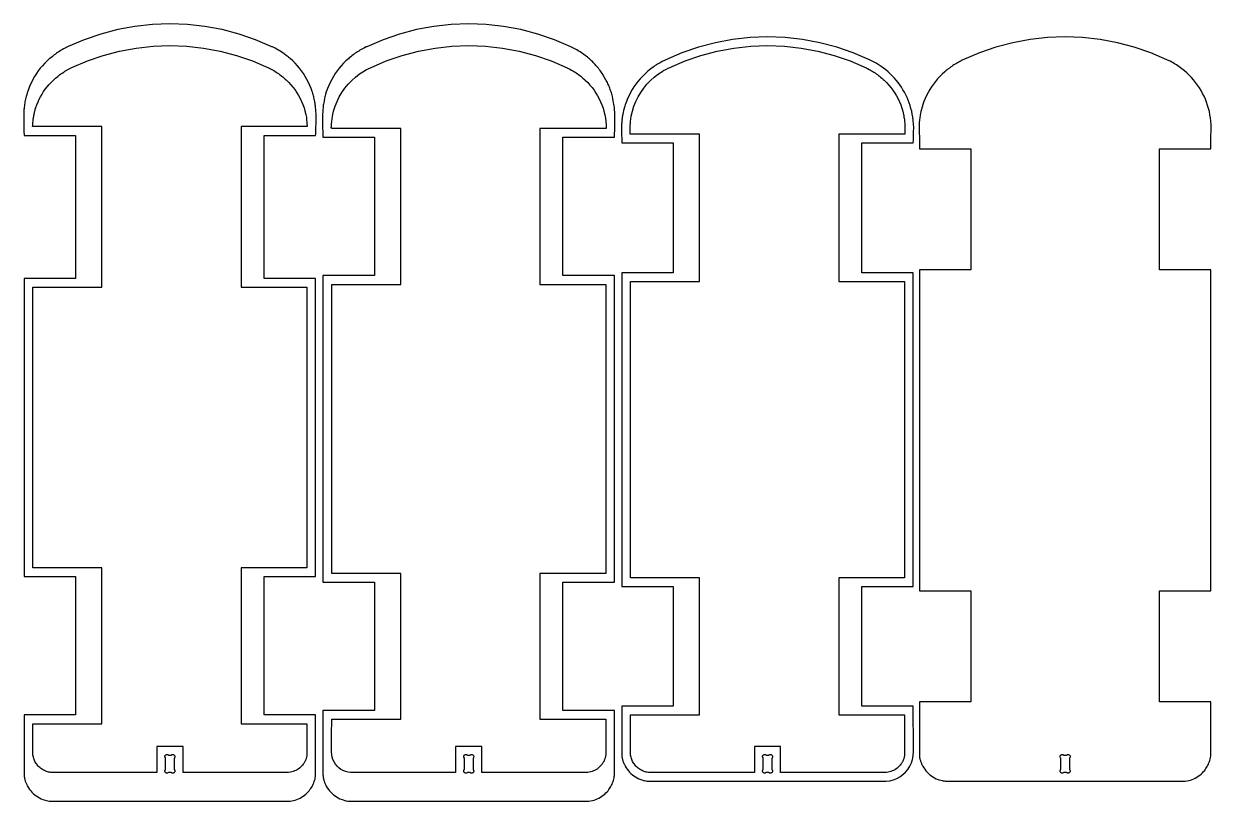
# Model space of a CAD drawing. Extents: x -3293 to 818, y -1259 to 2068.
# Drawn here: x -3293 to -1664, y -102 to 965 of the extents above; entities that cross this region are included whole.
import ezdxf

# ---------------------------------------------------------------- set-up
doc = ezdxf.new("R2010")
doc.units = 0
doc.layers.add('SECTIONCUTEDGES', color=18, linetype='CONTINUOUS')

msp = doc.modelspace()

# ---------------------------------------------------------------- linework, layer by layer
at = {"layer": 'SECTIONCUTEDGES'}
for points in [[(-3286.2, -83.1), (-3284.7, -85.2), (-3283.1, -87.2), (-3281.4, -89.1), (-3279.6, -90.9), (-3277.6, -92.6), (-3275.6, -94.1), (-3273.4, -95.6), (-3271.2, -96.9), (-3268.9, -98), (-3266.3, -99.1), (-3263.5, -100), (-3261.5, -100.6), (-3259.7, -100.9), (-3257.9, -101.2), (-3256, -101.4), (-3255.1, -101.5), (-2929.4, -101.5), (-2927.3, -101.3), (-2924.9, -101), (-2922.6, -100.5), (-2920.3, -99.9), (-2918, -99.1), (-2915.8, -98.2), (-2913.6, -97.1), (-2911.5, -96), (-2909.5, -94.7), (-2907.5, -93.3), (-2905.7, -91.7), (-2903.9, -90.1), (-2902.3, -88.4), (-2901.1, -87), (-2900, -85.6), (-2899, -84.1), (-2898, -82.6), (-2897.1, -81.1), (-2896.2, -79.5), (-2895.5, -77.9), (-2894.8, -76.3), (-2894.2, -74.6), (-2893.6, -72.9), (-2893.1, -71.2), (-2892.7, -69.4), (-2892.4, -67.5), (-2892.3, -66.5), (-2892.2, -65.8), (-2892.2, -65.4), (-2892.2, 16.9), (-2962.9, 16.9), (-2962.9, 207), (-2892.2, 207), (-2892.2, 615.7), (-2962.9, 615.7), (-2962.9, 812.1), (-2892.2, 812.1), (-2892.1, 814.4), (-2891.9, 819), (-2891.8, 823.6), (-2891.7, 828.2), (-2891.7, 832.8), (-2891.6, 837.5), (-2891.7, 840.7), (-2891.7, 842.6), (-2891.8, 844.5), (-2891.9, 846.4), (-2892, 848.3), (-2892.2, 850.1), (-2892.5, 852.6), (-2892.7, 854.2), (-2892.9, 855.8), (-2893.2, 857.3), (-2893.5, 858.9), (-2893.8, 860.4), (-2894.1, 862), (-2894.5, 863.5), (-2894.8, 865.1), (-2895.2, 866.6), (-2895.7, 868.1), (-2896.1, 869.6), (-2896.7, 871.5), (-2896.9, 872.2), (-2898.5, 876.5), (-2900.2, 880.8), (-2902.1, 884.9), (-2904.2, 889), (-2906.5, 893), (-2908.9, 896.9), (-2911.6, 900.6), (-2914.3, 904.2), (-2917.3, 907.7), (-2920.4, 911.1), (-2923.6, 914.3), (-2927.3, 917.6), (-2928.4, 918.6), (-2930, 919.9), (-2932.5, 921.9), (-2934.8, 923.5), (-2935.9, 924.4), (-2938.1, 925.9), (-2940.2, 927.3), (-2942.4, 928.6), (-2943.5, 929.2), (-2945.7, 930.5), (-2947.9, 931.7), (-2951.5, 933.5), (-2952.3, 933.9), (-2974.6, 943.5), (-2997.3, 951.3), (-3020.6, 957.4), (-3044.2, 961.8), (-3068.1, 964.5), (-3092.2, 965.4), (-3116.2, 964.5), (-3140.1, 961.8), (-3163.8, 957.4), (-3187, 951.3), (-3209.8, 943.5), (-3231.9, 934), (-3234.6, 932.7), (-3235.9, 932), (-3238.1, 930.8), (-3239.7, 929.9), (-3241.4, 928.9), (-3243, 927.9), (-3244.6, 926.9), (-3246.2, 925.9), (-3247.8, 924.8), (-3249.3, 923.7), (-3250.9, 922.6), (-3252.4, 921.4), (-3253.9, 920.2), (-3256.8, 917.9), (-3257.2, 917.5), (-3260.7, 914.3), (-3263.9, 911.1), (-3267, 907.7), (-3270, 904.2), (-3272.8, 900.6), (-3275.4, 896.9), (-3277.8, 893), (-3280.1, 889), (-3282.2, 884.9), (-3284.1, 880.8), (-3285.9, 876.5), (-3287.6, 871.5), (-3288, 870.5), (-3288.6, 868.4), (-3289.4, 865.4), (-3289.8, 863.9), (-3290.3, 861.8), (-3290.6, 860), (-3291, 858.2), (-3291.3, 856.5), (-3291.6, 854.7), (-3291.8, 852.9), (-3292, 851.1), (-3292.2, 849.3), (-3292.4, 847.5), (-3292.5, 845.7), (-3292.6, 843.9), (-3292.6, 842.1), (-3292.7, 840.3), (-3292.7, 834), (-3292.6, 827.7), (-3292.4, 818.1), (-3292.2, 812.1), (-3221.5, 812.1), (-3221.5, 615.7), (-3292.2, 615.7), (-3292.2, 207), (-3221.5, 207), (-3221.5, 16.9), (-3292.2, 16.9), (-3292.2, -65.6), (-3292.1, -66.4), (-3292, -67.5), (-3291.7, -69.1), (-3291.5, -70.1), (-3291.3, -71.1), (-3291, -72.1), (-3290.8, -73.1), (-3290.5, -74), (-3290.1, -75), (-3289.8, -75.9), (-3289.4, -76.9), (-3289, -77.8), (-3288.6, -78.7), (-3287.8, -80.4), (-3287.6, -80.7)], [(-2876.2, -83.1), (-2874.8, -85.2), (-2873.2, -87.2), (-2871.5, -89.1), (-2869.6, -90.9), (-2867.7, -92.6), (-2865.6, -94.1), (-2863.5, -95.6), (-2861.3, -96.9), (-2859, -98), (-2856, -99.2), (-2854.7, -99.7), (-2852.2, -100.4), (-2850.6, -100.8), (-2849.7, -100.9), (-2847.9, -101.2), (-2847, -101.3), (-2845, -101.5), (-2519.5, -101.5), (-2517.4, -101.3), (-2515, -101), (-2512.6, -100.5), (-2510.3, -99.9), (-2508, -99.1), (-2505.8, -98.2), (-2503.6, -97.1), (-2501.5, -96), (-2499.5, -94.7), (-2497.6, -93.3), (-2495.7, -91.7), (-2494, -90.1), (-2492.3, -88.4), (-2491.1, -87), (-2490, -85.6), (-2489, -84.1), (-2488, -82.6), (-2487.1, -81.1), (-2486.3, -79.5), (-2485.5, -77.9), (-2484.8, -76.3), (-2484.2, -74.6), (-2483.7, -72.9), (-2483.2, -71.2), (-2482.8, -69.4), (-2482.5, -67.7), (-2482.3, -66.4), (-2482.2, -65.7), (-2482.2, -65.4), (-2482.2, 22.8), (-2552.9, 22.8), (-2552.9, 199), (-2482.2, 199), (-2482.2, 619.7), (-2552.9, 619.7), (-2552.9, 809.7), (-2482.2, 809.7), (-2482.2, 814.5), (-2482, 819.2), (-2481.8, 824.8), (-2481.7, 829.5), (-2481.6, 831.4), (-2481.7, 835.5), (-2481.7, 837.1), (-2481.8, 841.9), (-2481.9, 844.3), (-2482.1, 846.7), (-2482.3, 849.1), (-2482.4, 850.2), (-2482.7, 852.6), (-2483.1, 854.9), (-2483.4, 857), (-2483.9, 859.8), (-2484.5, 862.6), (-2485.1, 865.4), (-2485.6, 867.2), (-2486.1, 868.8), (-2486.5, 870.5), (-2487, 872.1), (-2487.6, 873.7), (-2488.1, 875.2), (-2488.7, 876.8), (-2489.3, 878.4), (-2489.9, 880), (-2490.6, 881.5), (-2491.3, 883), (-2492, 884.6), (-2492.7, 886.1), (-2493.6, 887.7), (-2494.4, 889.3), (-2495.3, 890.8), (-2496.2, 892.4), (-2497.1, 893.9), (-2498, 895.4), (-2499, 896.9), (-2500, 898.4), (-2501, 899.9), (-2502.1, 901.3), (-2503.2, 902.8), (-2504.3, 904.2), (-2505.4, 905.6), (-2506.5, 906.9), (-2507.7, 908.3), (-2508.9, 909.6), (-2510.1, 910.9), (-2511.4, 912.2), (-2512.6, 913.4), (-2513.9, 914.7), (-2515.2, 915.9), (-2516.6, 917), (-2517.9, 918.2), (-2519.3, 919.3), (-2520.9, 920.7), (-2522.6, 921.9), (-2524.3, 923.2), (-2526, 924.4), (-2527.7, 925.6), (-2529.5, 926.7), (-2531.3, 927.9), (-2532.2, 928.4), (-2534, 929.5), (-2535.8, 930.5), (-2537.6, 931.5), (-2538.6, 932), (-2541.2, 933.3), (-2542.3, 933.9), (-2564.6, 943.5), (-2587.4, 951.3), (-2610.6, 957.4), (-2634.3, 961.8), (-2658.2, 964.5), (-2682.2, 965.4), (-2706.3, 964.5), (-2730.2, 961.8), (-2753.8, 957.4), (-2777.1, 951.3), (-2799.8, 943.5), (-2822.1, 933.9), (-2822.8, 933.6), (-2825.3, 932.3), (-2828.1, 930.8), (-2829.8, 929.9), (-2831.4, 928.9), (-2833, 927.9), (-2834.7, 926.9), (-2836.2, 925.9), (-2837.8, 924.8), (-2839.4, 923.7), (-2840.9, 922.6), (-2842.4, 921.4), (-2843.9, 920.2), (-2846.1, 918.5), (-2847.3, 917.4), (-2850.7, 914.3), (-2854, 911.1), (-2857.1, 907.7), (-2860, 904.2), (-2862.8, 900.6), (-2865.4, 896.9), (-2867.9, 893), (-2870.2, 889), (-2872.3, 884.9), (-2874.2, 880.8), (-2875.9, 876.5), (-2877.6, 871.9), (-2878.5, 868.8), (-2879.3, 866), (-2879.4, 865.5), (-2880.1, 862.6), (-2880.7, 859.7), (-2881.2, 857), (-2881.5, 855.1), (-2881.7, 853.8), (-2882, 851), (-2882.1, 850.3), (-2882.3, 847.5), (-2882.4, 845.4), (-2882.6, 840.4), (-2882.7, 836.1), (-2882.7, 835), (-2882.7, 829.4), (-2882.7, 828.3), (-2882.6, 821.7), (-2882.5, 817.9), (-2882.3, 813), (-2882.2, 809.7), (-2811.5, 809.7), (-2811.5, 619.7), (-2882.2, 619.7), (-2882.2, 199), (-2811.5, 199), (-2811.5, 22.9), (-2882.2, 22.9), (-2882.2, -65.8), (-2882.1, -66.4), (-2882, -67.5), (-2881.7, -69.1), (-2881.6, -70.1), (-2881.3, -71.1), (-2881.1, -72.1), (-2880.8, -73.1), (-2880.5, -74), (-2880.2, -75), (-2879.9, -75.9), (-2879.5, -76.9), (-2879.1, -77.8), (-2878.7, -78.7), (-2877.6, -80.8)], [(-2467.8, -53), (-2467.6, -53.4), (-2466.3, -55.6), (-2464.8, -57.7), (-2463.2, -59.8), (-2461.5, -61.7), (-2459.7, -63.5), (-2457.7, -65.2), (-2455.7, -66.7), (-2453.6, -68.1), (-2451.3, -69.4), (-2449, -70.6), (-2446.2, -71.7), (-2444.7, -72.2), (-2442.5, -72.9), (-2441.1, -73.2), (-2439.3, -73.6), (-2438, -73.8), (-2435.9, -74), (-2435.2, -74.1), (-2109.6, -74.1), (-2104.6, -73.5), (-2099.7, -72.2), (-2095.1, -70.4), (-2090.7, -68), (-2086.7, -65), (-2083, -61.6), (-2079.8, -57.8), (-2077.1, -53.5), (-2075, -49), (-2073.5, -44.3), (-2072.5, -39.4), (-2072.2, -33.4), (-2072.2, -29.8), (-2072.3, 28.8), (-2143, 28.8), (-2143, 193), (-2072.3, 193), (-2072.3, 623.6), (-2143, 623.6), (-2143, 801.8), (-2072.3, 801.8), (-2072.2, 805.5), (-2072, 816.2), (-2071.9, 818.3), (-2071.8, 821.1), (-2071.8, 823.9), (-2071.9, 826.7), (-2072.1, 829.1), (-2072.3, 831.6), (-2072.5, 834), (-2072.8, 836.2), (-2073, 837.2), (-2073.7, 841.3), (-2074.5, 845.2), (-2075.5, 849.1), (-2076.6, 853), (-2077.9, 856.8), (-2079.3, 860.5), (-2080.9, 864.2), (-2082.6, 867.8), (-2084.5, 871.4), (-2086.5, 874.8), (-2088.6, 878.2), (-2090.8, 881.5), (-2093.2, 884.8), (-2095.7, 887.9), (-2098.3, 890.9), (-2101.1, 893.9), (-2103.9, 896.7), (-2106.9, 899.4), (-2109.9, 902), (-2113.1, 904.4), (-2116.3, 906.8), (-2120.3, 909.4), (-2123.1, 911.1), (-2125, 912.2), (-2127.8, 913.7), (-2132.5, 916), (-2154.7, 925.5), (-2177.4, 933.3), (-2200.7, 939.4), (-2224.3, 943.8), (-2248.2, 946.5), (-2272.3, 947.4), (-2296.3, 946.5), (-2320.2, 943.8), (-2343.9, 939.4), (-2367.1, 933.3), (-2389.9, 925.5), (-2412, 916), (-2414.7, 914.7), (-2415.8, 914.1), (-2418.2, 912.8), (-2419.8, 911.9), (-2421.5, 910.9), (-2423.1, 909.9), (-2424.7, 908.9), (-2426.3, 907.9), (-2427.9, 906.8), (-2429.4, 905.7), (-2431, 904.6), (-2432.5, 903.4), (-2434, 902.3), (-2436.3, 900.3), (-2437.4, 899.4), (-2440.8, 896.3), (-2444, 893.1), (-2447.1, 889.7), (-2450.1, 886.2), (-2452.9, 882.6), (-2455.5, 878.9), (-2457.9, 875), (-2460.2, 871), (-2462.3, 867), (-2464.2, 862.8), (-2466, 858.6), (-2467.5, 854.2), (-2468.1, 852.5), (-2468.6, 850.7), (-2469.4, 847.9), (-2469.7, 846.4), (-2470.4, 843.5), (-2470.9, 841.3), (-2471.1, 840), (-2471.3, 838.7), (-2471.5, 837.3), (-2471.7, 836), (-2471.9, 834.7), (-2472.1, 833.4), (-2472.2, 832), (-2472.3, 830.7), (-2472.4, 829.3), (-2472.5, 828), (-2472.6, 826.7), (-2472.7, 823.8), (-2472.7, 822.2), (-2472.7, 820.7), (-2472.7, 817.6), (-2472.5, 812.7), (-2472.4, 808), (-2472.3, 803.7), (-2472.3, 801.8), (-2401.6, 801.8), (-2401.6, 623.6), (-2472.3, 623.6), (-2472.3, 193), (-2401.6, 193), (-2401.6, 28.8), (-2472.3, 28.8), (-2472.3, -38.1), (-2472.2, -38.6), (-2472.1, -39.4), (-2472, -40.5), (-2471.8, -41.7), (-2471.6, -42.7), (-2471.4, -43.7), (-2471.1, -44.7), (-2470.9, -45.6), (-2470.6, -46.6), (-2470.3, -47.6), (-2469.9, -48.5), (-2469.5, -49.5), (-2469.1, -50.4), (-2468.7, -51.3)], [(-2056.6, -57.7), (-2055, -59.8), (-2053.3, -61.7), (-2051.5, -63.5), (-2049.5, -65.2), (-2047.5, -66.7), (-2045.3, -68.1), (-2043.1, -69.4), (-2040.8, -70.6), (-2038.4, -71.6), (-2037.1, -72), (-2034.4, -72.8), (-2032.9, -73.2), (-2032, -73.4), (-2030.2, -73.7), (-2028.4, -74), (-2026.9, -74.1), (-1701.3, -74.1), (-1699.2, -73.9), (-1696.8, -73.6), (-1694.5, -73.1), (-1692.1, -72.4), (-1689.9, -71.7), (-1687.6, -70.7), (-1685.5, -69.7), (-1683.4, -68.5), (-1681.3, -67.2), (-1679.4, -65.8), (-1677.6, -64.3), (-1675.8, -62.7), (-1674.1, -60.9), (-1673, -59.6), (-1671.9, -58.2), (-1670.8, -56.7), (-1669.9, -55.2), (-1669, -53.7), (-1668.1, -52.1), (-1667.3, -50.5), (-1666.7, -48.8), (-1666, -47.1), (-1665.5, -45.4), (-1665, -43.7), (-1664.5, -41.3), (-1664.2, -39.6), (-1664.1, -38.6), (-1664, -38), (-1664, 34.8), (-1734.7, 34.8), (-1734.7, 187), (-1664, 187), (-1664, 627.6), (-1734.7, 627.6), (-1734.7, 793.8), (-1664, 793.8), (-1664, 796.9), (-1664.1, 807.8), (-1664, 813), (-1663.8, 816.4), (-1663.6, 819.3), (-1663.6, 819.8), (-1663.6, 821.9), (-1663.6, 822.7), (-1663.7, 827.2), (-1664, 831.6), (-1664.6, 836.1), (-1665.3, 840.4), (-1666.2, 844.8), (-1667.3, 849.1), (-1668.5, 853.4), (-1670, 857.6), (-1671.6, 861.7), (-1673.4, 865.8), (-1675.4, 869.8), (-1677.6, 873.7), (-1679.9, 877.5), (-1682.3, 881.2), (-1685, 884.8), (-1687.8, 888.2), (-1690.7, 891.6), (-1693.8, 894.8), (-1697, 897.9), (-1700.3, 900.8), (-1703.8, 903.6), (-1707.4, 906.3), (-1711.1, 908.8), (-1713.9, 910.5), (-1715.9, 911.7), (-1717.6, 912.6), (-1720, 913.9), (-1721.5, 914.6), (-1724.3, 916), (-1746.4, 925.5), (-1769.2, 933.3), (-1792.4, 939.4), (-1816.1, 943.8), (-1840, 946.5), (-1864, 947.4), (-1888.1, 946.5), (-1912, 943.8), (-1935.6, 939.4), (-1958.9, 933.3), (-1981.6, 925.5), (-2005.1, 915.4), (-2006.5, 914.7), (-2008.3, 913.7), (-2009.9, 912.8), (-2011.6, 911.9), (-2013.2, 910.9), (-2014.9, 909.9), (-2016.5, 908.9), (-2018.1, 907.9), (-2019.6, 906.8), (-2021.2, 905.7), (-2022.7, 904.6), (-2024.3, 903.4), (-2025.8, 902.3), (-2027.3, 901), (-2029, 899.6), (-2032.6, 896.3), (-2035.8, 893.1), (-2038.9, 889.7), (-2041.9, 886.2), (-2044.6, 882.6), (-2047.3, 878.9), (-2049.7, 875), (-2052, 871), (-2054.1, 867), (-2056, 862.8), (-2057.7, 858.6), (-2059.6, 853.2), (-2059.8, 852.5), (-2060.6, 850), (-2061.2, 847.9), (-2061.9, 845), (-2062.5, 842.1), (-2062.8, 840.3), (-2063, 839.2), (-2063.4, 837.1), (-2063.5, 836), (-2063.8, 833.9), (-2064, 831.7), (-2064.1, 830.7), (-2064.3, 828.5), (-2064.4, 825.7), (-2064.5, 824.1), (-2064.5, 821.2), (-2064.4, 818.9), (-2064.2, 814.8), (-2064, 811.2), (-2064, 805.7), (-2064, 793.8), (-1993.3, 793.8), (-1993.3, 627.6), (-2064, 627.6), (-2064, 187), (-1993.3, 187), (-1993.3, 34.8), (-2064, 34.8), (-2064, -38.3), (-2063.9, -39.9), (-2063.7, -40.7), (-2063.6, -41.7), (-2063.4, -42.7), (-2063.2, -43.7), (-2062.9, -44.7), (-2062.6, -45.6), (-2062.3, -46.6), (-2062, -47.6), (-2061.7, -48.5), (-2061.3, -49.5), (-2060.9, -50.4), (-2060.5, -51.3), (-2059.8, -52.7), (-2059.4, -53.4), (-2058.1, -55.6)], [(-3276.5, -48.3), (-3277.3, -46.9), (-3277.9, -45.6), (-3278.5, -44.2), (-3279, -42.7), (-3279.4, -41.2), (-3279.8, -39.8), (-3280.1, -38.2), (-3280.2, -37.1), (-3280.2, 4.9), (-3185.4, 4.9), (-3185.4, 218.9), (-3280.2, 218.9), (-3280.2, 603.7), (-3185.4, 603.7), (-3185.4, 824.2), (-3280.5, 824.2), (-3280.4, 825.9), (-3280.1, 829.4), (-3279.9, 832), (-3279.6, 834.5), (-3279.4, 835.8), (-3279.2, 837), (-3279, 838.3), (-3278.8, 839.5), (-3278.6, 840.7), (-3278.3, 841.9), (-3278.1, 843.2), (-3277.8, 844.4), (-3277.5, 845.6), (-3277.1, 846.8), (-3276.8, 848), (-3276, 850.4), (-3274.7, 854.3), (-3273.1, 858), (-3271.4, 861.7), (-3269.6, 865.3), (-3267.6, 868.8), (-3265.4, 872.3), (-3263.1, 875.6), (-3260.6, 878.8), (-3258, 881.9), (-3255.2, 884.9), (-3252.3, 887.7), (-3249.1, 890.7), (-3246.1, 893.1), (-3245.2, 893.8), (-3243.5, 895.2), (-3241.6, 896.5), (-3239.8, 897.7), (-3237.8, 899.1), (-3236.2, 900.1), (-3235.4, 900.6), (-3233.7, 901.5), (-3232.9, 902), (-3231.3, 902.9), (-3230.4, 903.3), (-3228.5, 904.3), (-3226.7, 905.2), (-3205.4, 914.3), (-3183.5, 921.8), (-3161.1, 927.8), (-3138.3, 932), (-3115.3, 934.6), (-3092.2, 935.4), (-3069, 934.6), (-3046, 932), (-3023.2, 927.8), (-3000.8, 921.8), (-2978.9, 914.3), (-2956.9, 904.8), (-2955.7, 904.3), (-2954.3, 903.5), (-2953.1, 902.9), (-2951.4, 902), (-2949.8, 901), (-2948.1, 900.1), (-2946.5, 899), (-2944.9, 898), (-2943.4, 896.9), (-2941.8, 895.8), (-2940.3, 894.7), (-2938.8, 893.6), (-2937.3, 892.4), (-2935.9, 891.2), (-2934, 889.5), (-2932.7, 888.4), (-2929.3, 885), (-2926.2, 881.7), (-2923.3, 878.2), (-2920.5, 874.5), (-2918, 870.7), (-2915.6, 866.8), (-2913.5, 862.8), (-2911.5, 858.7), (-2909.8, 854.5), (-2908.2, 850.2), (-2906.9, 845.8), (-2905.7, 841), (-2905.3, 839), (-2905, 837.1), (-2904.6, 833.8), (-2904.2, 829.9), (-2904.1, 829), (-2903.8, 825), (-2903.8, 824.2), (-2994.4, 824.2), (-2994.4, 603.7), (-2904.1, 603.7), (-2904.1, 218.9), (-2994.4, 218.9), (-2994.4, 4.9), (-2904.1, 4.9), (-2904.1, -37.3), (-2904.2, -37.7), (-2904.3, -38.6), (-2904.4, -39.5), (-2904.6, -40.5), (-2904.9, -41.5), (-2905.1, -42.5), (-2905.4, -43.5), (-2905.8, -44.4), (-2906.2, -45.3), (-2906.6, -46.3), (-2907, -47.2), (-2907.5, -48.1), (-2908, -48.9), (-2908.6, -49.8), (-2909.2, -50.6), (-2910.4, -52.1), (-2911.7, -53.5), (-2913.1, -54.9), (-2914.5, -56.1), (-2916.1, -57.3), (-2917.7, -58.3), (-2919.4, -59.2), (-2921.2, -60), (-2923, -60.7), (-2924.8, -61.2), (-2926.7, -61.7), (-2929.6, -62.1), (-2930.1, -62.1), (-3074.2, -62.1), (-3074.2, -26.2), (-3110.1, -26.2), (-3110.1, -62.1), (-3254.3, -62.1), (-3255.6, -62), (-3257.1, -61.8), (-3258.6, -61.5), (-3260.1, -61.1), (-3261.5, -60.6), (-3263, -60.1), (-3264.4, -59.5), (-3265.7, -58.8), (-3267, -58), (-3268.3, -57.2), (-3269.5, -56.3), (-3270.7, -55.3), (-3271.8, -54.3), (-3272.9, -53.2), (-3273.9, -52.1), (-3274.8, -50.8), (-3275.7, -49.6)], [(-2865.1, -50.6), (-2867, -47.6), (-2868.5, -44.4), (-2869.6, -41), (-2870.2, -37.6), (-2870.4, -33.9), (-2870.4, -33.2), (-2870.4, -31.9), (-2870.3, -20.5), (-2870.3, -10.7), (-2870.2, 10.9), (-2775.4, 10.9), (-2775.4, 211), (-2870.2, 211), (-2870.2, 607.7), (-2775.4, 607.7), (-2775.4, 821.7), (-2870.7, 821.7), (-2870.8, 823.1), (-2870.7, 824.5), (-2870.5, 828), (-2870.2, 831.4), (-2869.2, 838.5), (-2867.6, 845.4), (-2865.5, 852.1), (-2862.9, 858.7), (-2859.8, 865.1), (-2856.2, 871.2), (-2852.2, 877), (-2847.7, 882.4), (-2842.8, 887.5), (-2837.5, 892.2), (-2831.9, 896.5), (-2825.3, 900.8), (-2824.9, 901), (-2822.3, 902.4), (-2820.2, 903.5), (-2817.1, 905), (-2795.5, 914.3), (-2773.6, 921.8), (-2751.2, 927.8), (-2728.4, 932), (-2705.4, 934.6), (-2682.2, 935.4), (-2659.1, 934.6), (-2636, 932), (-2613.2, 927.8), (-2590.8, 921.8), (-2568.9, 914.3), (-2547.2, 905), (-2546.5, 904.6), (-2545.2, 904), (-2543.3, 903), (-2541.1, 901.8), (-2539.5, 900.9), (-2537.9, 899.9), (-2536.3, 898.9), (-2534.7, 897.8), (-2533.1, 896.7), (-2531.5, 895.6), (-2530, 894.5), (-2528.5, 893.3), (-2527, 892.1), (-2525.6, 890.9), (-2523.5, 889), (-2522.3, 888), (-2519, 884.7), (-2515.9, 881.3), (-2513, 877.8), (-2510.3, 874.1), (-2507.7, 870.3), (-2505.4, 866.4), (-2503.2, 862.3), (-2501.3, 858.2), (-2499.6, 853.9), (-2498, 849.6), (-2496.8, 845.2), (-2495.6, 840.5), (-2495.2, 838.3), (-2494.8, 835.7), (-2494.7, 835.1), (-2494.3, 832.4), (-2494.1, 830.4), (-2493.8, 827), (-2493.7, 824), (-2493.7, 823.2), (-2493.7, 822), (-2493.7, 821.7), (-2584.5, 821.7), (-2584.5, 607.7), (-2494.2, 607.7), (-2494.2, 211), (-2584.5, 211), (-2584.5, 10.9), (-2494.2, 10.9), (-2494.2, -37.1), (-2494.3, -38.2), (-2494.4, -39.1), (-2494.7, -40.5), (-2494.9, -41.5), (-2495.2, -42.5), (-2495.5, -43.5), (-2495.8, -44.4), (-2496.2, -45.3), (-2496.6, -46.3), (-2497.1, -47.2), (-2497.6, -48.1), (-2498.1, -48.9), (-2498.6, -49.8), (-2499.2, -50.6), (-2500.4, -52.1), (-2501.7, -53.5), (-2503.1, -54.9), (-2504.6, -56.1), (-2506.1, -57.3), (-2507.8, -58.3), (-2509.5, -59.2), (-2511.2, -60), (-2513, -60.7), (-2514.9, -61.2), (-2516.8, -61.7), (-2518.9, -62), (-2520.1, -62.1), (-2664.3, -62.1), (-2664.3, -26.2), (-2700.2, -26.2), (-2700.2, -62.1), (-2844.2, -62.1), (-2847.7, -61.7), (-2851.1, -60.8), (-2854.4, -59.5), (-2857.5, -57.8), (-2860.3, -55.7), (-2862.9, -53.3)], [(-2454, -52.1), (-2454.9, -50.8), (-2455.8, -49.6), (-2456.6, -48.3), (-2457.4, -46.9), (-2458, -45.6), (-2458.6, -44.2), (-2459.1, -42.7), (-2459.5, -41.2), (-2459.9, -39.8), (-2460.2, -38.2), (-2460.3, -37.1), (-2460.3, 16.9), (-2365.5, 16.9), (-2365.5, 205), (-2460.3, 205), (-2460.3, 611.7), (-2365.5, 611.7), (-2365.5, 813.8), (-2460.6, 813.8), (-2460.6, 817.1), (-2460.6, 825.1), (-2460.6, 826.2), (-2460.5, 828.5), (-2460.4, 830.3), (-2460.3, 831.4), (-2459.3, 838.5), (-2457.7, 845.4), (-2455.6, 852.1), (-2453, 858.7), (-2449.9, 865.1), (-2446.3, 871.2), (-2442.2, 877), (-2437.8, 882.4), (-2432.9, 887.5), (-2427.6, 892.2), (-2421.9, 896.5), (-2416, 900.4), (-2414.8, 901.1), (-2411.8, 902.7), (-2408.6, 904.3), (-2407.1, 905), (-2385.5, 914.3), (-2363.6, 921.8), (-2341.2, 927.8), (-2318.4, 932), (-2295.4, 934.6), (-2272.3, 935.4), (-2249.1, 934.6), (-2226.1, 932), (-2203.3, 927.8), (-2180.9, 921.8), (-2159, 914.3), (-2137.1, 904.9), (-2136.3, 904.5), (-2135, 903.9), (-2132.9, 902.7), (-2131.2, 901.8), (-2129.5, 900.9), (-2127.9, 899.9), (-2126.3, 898.9), (-2124.7, 897.8), (-2123.1, 896.7), (-2121.6, 895.6), (-2120.1, 894.5), (-2118.6, 893.3), (-2117.1, 892.1), (-2115.6, 890.9), (-2113.5, 889), (-2112.3, 887.9), (-2109.1, 884.7), (-2106, 881.3), (-2103.1, 877.8), (-2100.3, 874.1), (-2097.8, 870.3), (-2095.4, 866.4), (-2093.3, 862.3), (-2091.3, 858.2), (-2089.6, 853.9), (-2088.1, 849.6), (-2086.8, 845.2), (-2085.7, 840.8), (-2085.4, 839.3), (-2085.1, 837.2), (-2084.8, 835.7), (-2084.6, 833.3), (-2084.4, 831.3), (-2084.1, 828.5), (-2084, 826.4), (-2083.9, 823.3), (-2083.9, 820.5), (-2084, 816.7), (-2083.9, 813.8), (-2174.5, 813.8), (-2174.5, 611.7), (-2084.2, 611.7), (-2084.2, 205), (-2174.5, 205), (-2174.5, 16.9), (-2084.2, 16.9), (-2084.3, -37.4), (-2084.4, -38.7), (-2084.5, -39.5), (-2084.7, -40.5), (-2085, -41.5), (-2085.2, -42.5), (-2085.5, -43.5), (-2085.9, -44.4), (-2086.3, -45.3), (-2086.7, -46.3), (-2087.1, -47.2), (-2087.6, -48.1), (-2088.1, -48.9), (-2088.7, -49.8), (-2089.3, -50.6), (-2090.5, -52.1), (-2091.8, -53.5), (-2093.2, -54.9), (-2094.6, -56.1), (-2096.2, -57.3), (-2097.8, -58.3), (-2099.5, -59.2), (-2101.3, -60), (-2103.1, -60.7), (-2104.9, -61.2), (-2106.8, -61.7), (-2109.1, -62), (-2110, -62.1), (-2110.3, -62.1), (-2254.3, -62.1), (-2254.3, -26.2), (-2290.2, -26.2), (-2290.2, -62.1), (-2434.9, -62.1), (-2435.5, -62), (-2437.2, -61.8), (-2438.7, -61.5), (-2440.2, -61.1), (-2441.6, -60.6), (-2443.1, -60.1), (-2444.5, -59.5), (-2445.8, -58.8), (-2447.1, -58), (-2448.4, -57.2), (-2449.6, -56.3), (-2450.8, -55.3), (-2451.9, -54.3), (-2453, -53.2)], [(-3098.4, -61.8), (-3098.6, -61.6), (-3098.7, -61.3), (-3098.8, -61.1), (-3098.9, -60.8), (-3099, -60.5), (-3099, -60.2), (-3099, -59.9), (-3099, -59.6), (-3098.9, -59.2), (-3098.7, -58.7), (-3098.4, -58.2), (-3098.3, -58), (-3098.2, -57.9), (-3098.1, -57.9), (-3098.2, -42.2), (-3098.8, -41.1), (-3099, -40.8), (-3099, -40.7), (-3099, -40.4), (-3099, -40.1), (-3099, -39.9), (-3099, -39.7), (-3098.9, -39.4), (-3098.8, -39.2), (-3098.7, -39), (-3098.6, -38.8), (-3098.5, -38.6), (-3098.4, -38.5), (-3098.3, -38.3), (-3098.1, -38.1), (-3097.9, -38), (-3097.6, -37.8), (-3097.5, -37.7), (-3097.2, -37.5), (-3096.9, -37.4), (-3096.6, -37.3), (-3096.2, -37.3), (-3096.1, -37.3), (-3095.7, -37.3), (-3095.4, -37.3), (-3095.1, -37.4), (-3094.8, -37.5), (-3094.5, -37.7), (-3094.3, -37.9), (-3094.1, -38), (-3094, -38.1), (-3093.9, -38.2), (-3090.4, -38.2), (-3090.3, -38), (-3090, -37.8), (-3089.6, -37.6), (-3088.9, -37.4), (-3088.1, -37.3), (-3087.4, -37.4), (-3086.8, -37.7), (-3086.2, -38.2), (-3085.7, -38.8), (-3085.4, -39.4), (-3085.3, -40.1), (-3085.4, -40.9), (-3085.6, -41.6), (-3085.7, -41.8), (-3086, -42.2), (-3086.1, -42.3), (-3086.2, -42.4), (-3086.2, -57.9), (-3086.1, -58), (-3085.5, -59.2), (-3085.4, -59.5), (-3085.3, -59.7), (-3085.3, -60), (-3085.3, -60.2), (-3085.3, -60.4), (-3085.4, -60.6), (-3085.4, -60.9), (-3085.5, -61.1), (-3085.6, -61.3), (-3085.7, -61.5), (-3085.8, -61.7), (-3085.9, -61.8), (-3086.1, -62), (-3086.2, -62.2), (-3086.4, -62.3), (-3086.6, -62.4), (-3086.8, -62.6), (-3087.1, -62.8), (-3087.4, -62.9), (-3087.8, -62.9), (-3088.1, -63), (-3088.4, -63), (-3088.6, -63), (-3088.9, -62.9), (-3089.2, -62.9), (-3089.5, -62.7), (-3089.8, -62.6), (-3090.1, -62.4), (-3090.2, -62.3), (-3090.3, -62.2), (-3090.4, -62.1), (-3094, -62.2), (-3094.8, -62.5), (-3095.4, -62.8), (-3095.5, -62.9), (-3095.9, -63), (-3096.3, -63), (-3096.6, -62.9), (-3096.9, -62.9), (-3097.2, -62.8), (-3097.4, -62.7), (-3097.6, -62.5), (-3097.9, -62.4), (-3098.1, -62.2), (-3098.3, -62)], [(-2688.6, -61.6), (-2688.8, -61.3), (-2688.9, -61.1), (-2689, -60.8), (-2689, -60.5), (-2689.1, -60.2), (-2689.1, -60), (-2689.1, -59.7), (-2689, -59.4), (-2688.9, -59.1), (-2688.8, -58.7), (-2688.6, -58.4), (-2688.4, -58.1), (-2688.2, -57.9), (-2688.2, -42.4), (-2688.2, -42.3), (-2688.9, -41.1), (-2689, -40.8), (-2689.1, -40.6), (-2689.1, -40.3), (-2689.1, -40.1), (-2689.1, -39.9), (-2689, -39.7), (-2689, -39.4), (-2688.9, -39.2), (-2688.8, -39), (-2688.7, -38.8), (-2688.6, -38.6), (-2688.4, -38.5), (-2688.3, -38.3), (-2688.2, -38.1), (-2688, -38), (-2687.7, -37.8), (-2687.4, -37.6), (-2687.1, -37.5), (-2686.8, -37.4), (-2686.6, -37.3), (-2686.3, -37.3), (-2686, -37.3), (-2685.6, -37.3), (-2685.5, -37.3), (-2685.2, -37.4), (-2684.9, -37.5), (-2684.6, -37.7), (-2684.4, -37.8), (-2684.1, -38), (-2684, -38.2), (-2684, -38.2), (-2680.4, -38.2), (-2680.4, -38.1), (-2680.3, -38), (-2679.7, -37.6), (-2678.9, -37.4), (-2678.2, -37.3), (-2677.5, -37.4), (-2676.8, -37.7), (-2676.2, -38.2), (-2675.8, -38.8), (-2675.5, -39.4), (-2675.4, -40.1), (-2675.4, -40.9), (-2675.7, -41.6), (-2676, -42.2), (-2676.2, -42.4), (-2676.2, -58), (-2675.5, -59.2), (-2675.4, -59.5), (-2675.4, -59.8), (-2675.3, -60.1), (-2675.4, -60.4), (-2675.4, -60.6), (-2675.5, -60.9), (-2675.5, -61.1), (-2675.6, -61.3), (-2675.7, -61.5), (-2675.8, -61.7), (-2676, -61.8), (-2676.1, -62), (-2676.3, -62.2), (-2676.4, -62.3), (-2676.7, -62.5), (-2676.9, -62.6), (-2677.2, -62.8), (-2677.3, -62.8), (-2677.7, -62.9), (-2678, -63), (-2678.3, -63), (-2678.5, -63), (-2678.8, -63), (-2679.1, -62.9), (-2679.4, -62.8), (-2679.7, -62.7), (-2680, -62.5), (-2680.3, -62.3), (-2680.4, -62.1), (-2680.5, -62.1), (-2684, -62.1), (-2684.4, -62.3), (-2685.4, -62.8), (-2685.8, -62.9), (-2686.2, -63), (-2686.3, -63), (-2686.7, -62.9), (-2687, -62.9), (-2687.2, -62.8), (-2687.5, -62.7), (-2687.7, -62.5), (-2687.9, -62.4), (-2688.1, -62.2), (-2688.3, -62), (-2688.5, -61.8)], [(-2278.5, -61.8), (-2278.7, -61.6), (-2278.8, -61.3), (-2278.9, -61.1), (-2279, -60.8), (-2279.1, -60.5), (-2279.1, -60.2), (-2279.1, -59.9), (-2279.1, -59.7), (-2279.1, -59.4), (-2279, -59.1), (-2278.9, -58.9), (-2278.6, -58.3), (-2278.4, -58.1), (-2278.3, -57.9), (-2278.3, -42.4), (-2278.3, -42.3), (-2278.9, -41.1), (-2279.1, -40.8), (-2279.1, -40.7), (-2279.1, -40.4), (-2279.1, -40.1), (-2279.1, -39.9), (-2279.1, -39.7), (-2279, -39.4), (-2278.9, -39.2), (-2278.8, -39), (-2278.7, -38.8), (-2278.6, -38.6), (-2278.5, -38.5), (-2278.4, -38.3), (-2278.2, -38.1), (-2278, -38), (-2277.7, -37.8), (-2277.4, -37.6), (-2277.3, -37.5), (-2277, -37.4), (-2276.7, -37.3), (-2276.3, -37.3), (-2276.2, -37.3), (-2275.8, -37.3), (-2275.5, -37.3), (-2275.2, -37.4), (-2275.1, -37.5), (-2274.8, -37.6), (-2274.5, -37.8), (-2274.2, -38), (-2274.1, -38.1), (-2274, -38.2), (-2274, -38.2), (-2270.5, -38.2), (-2270.4, -38.1), (-2270.4, -38), (-2270.1, -37.8), (-2269.7, -37.6), (-2269, -37.4), (-2268.2, -37.3), (-2267.5, -37.4), (-2266.9, -37.7), (-2266.3, -38.2), (-2265.8, -38.8), (-2265.5, -39.4), (-2265.4, -40.1), (-2265.5, -40.9), (-2265.7, -41.6), (-2266.1, -42.3), (-2266.2, -42.3), (-2266.3, -42.4), (-2266.3, -57.9), (-2266.2, -58), (-2265.7, -59), (-2265.5, -59.3), (-2265.4, -59.6), (-2265.4, -59.9), (-2265.4, -60.2), (-2265.4, -60.4), (-2265.5, -60.6), (-2265.5, -60.9), (-2265.6, -61.1), (-2265.7, -61.3), (-2265.8, -61.5), (-2265.9, -61.7), (-2266, -61.8), (-2266.2, -62), (-2266.3, -62.2), (-2266.5, -62.3), (-2266.8, -62.5), (-2267.1, -62.7), (-2267.4, -62.8), (-2267.7, -62.9), (-2268, -63), (-2268.4, -63), (-2268.7, -63), (-2269, -62.9), (-2269.3, -62.9), (-2269.5, -62.8), (-2269.8, -62.7), (-2270, -62.5), (-2270.4, -62.2), (-2270.4, -62.1), (-2270.5, -62.1), (-2274.1, -62.1), (-2274.3, -62.2), (-2275.5, -62.8), (-2275.6, -62.9), (-2276, -63), (-2276.4, -63), (-2276.7, -62.9), (-2277, -62.9), (-2277.3, -62.8), (-2277.5, -62.7), (-2277.7, -62.5), (-2278, -62.4), (-2278.2, -62.2), (-2278.4, -62)], [(-1870.3, -61.8), (-1870.5, -61.6), (-1870.6, -61.3), (-1870.7, -61.1), (-1870.8, -60.7), (-1870.9, -60.4), (-1870.9, -60), (-1870.9, -59.9), (-1870.9, -59.6), (-1870.8, -59.4), (-1870.8, -59.1), (-1870.6, -58.7), (-1870.3, -58.2), (-1870.2, -58), (-1870.1, -57.9), (-1870, -57.9), (-1870, -42.4), (-1870.1, -42.3), (-1870.2, -42.1), (-1870.7, -41.1), (-1870.8, -40.8), (-1870.9, -40.6), (-1870.9, -40.3), (-1870.9, -40.1), (-1870.9, -39.9), (-1870.8, -39.7), (-1870.8, -39.4), (-1870.7, -39.2), (-1870.6, -39), (-1870.5, -38.8), (-1870.4, -38.6), (-1870.3, -38.5), (-1870.1, -38.3), (-1870, -38.1), (-1869.8, -38), (-1869.5, -37.8), (-1869.2, -37.6), (-1868.9, -37.5), (-1868.6, -37.4), (-1868.3, -37.3), (-1867.9, -37.3), (-1867.6, -37.3), (-1867.3, -37.3), (-1867, -37.4), (-1866.8, -37.5), (-1866.5, -37.6), (-1866.3, -37.8), (-1865.9, -38), (-1865.9, -38.1), (-1865.8, -38.2), (-1865.8, -38.2), (-1862.3, -38.2), (-1862.2, -38.1), (-1862.1, -38), (-1862.1, -38), (-1861.6, -37.7), (-1861.4, -37.6), (-1860.8, -37.4), (-1860, -37.3), (-1859.3, -37.4), (-1858.6, -37.7), (-1858.1, -38.2), (-1857.6, -38.8), (-1857.3, -39.4), (-1857.2, -40.1), (-1857.2, -40.9), (-1857.5, -41.6), (-1857.9, -42.2), (-1858, -42.4), (-1858, -58), (-1857.7, -58.6), (-1857.4, -59.1), (-1857.3, -59.4), (-1857.2, -59.7), (-1857.2, -59.8), (-1857.2, -60.1), (-1857.2, -60.4), (-1857.2, -60.6), (-1857.3, -60.9), (-1857.4, -61.1), (-1857.5, -61.3), (-1857.6, -61.5), (-1857.7, -61.7), (-1857.8, -61.8), (-1857.9, -62), (-1858.1, -62.2), (-1858.3, -62.3), (-1858.6, -62.5), (-1858.9, -62.7), (-1859.2, -62.8), (-1859.3, -62.9), (-1859.6, -62.9), (-1860, -63), (-1860.3, -63), (-1860.6, -63), (-1860.9, -62.9), (-1861.2, -62.8), (-1861.4, -62.7), (-1861.7, -62.6), (-1861.9, -62.4), (-1862.1, -62.3), (-1862.2, -62.2), (-1862.3, -62.1), (-1865.9, -62.2), (-1866.7, -62.6), (-1867.2, -62.8), (-1867.5, -62.9), (-1867.9, -63), (-1868.3, -63), (-1868.4, -63), (-1868.8, -62.9), (-1869, -62.8), (-1869.3, -62.7), (-1869.5, -62.5), (-1869.7, -62.4), (-1869.9, -62.2), (-1870.1, -62)]]:
    msp.add_lwpolyline(points, close=True, dxfattribs=at)

doc.saveas('drawing.dxf')
